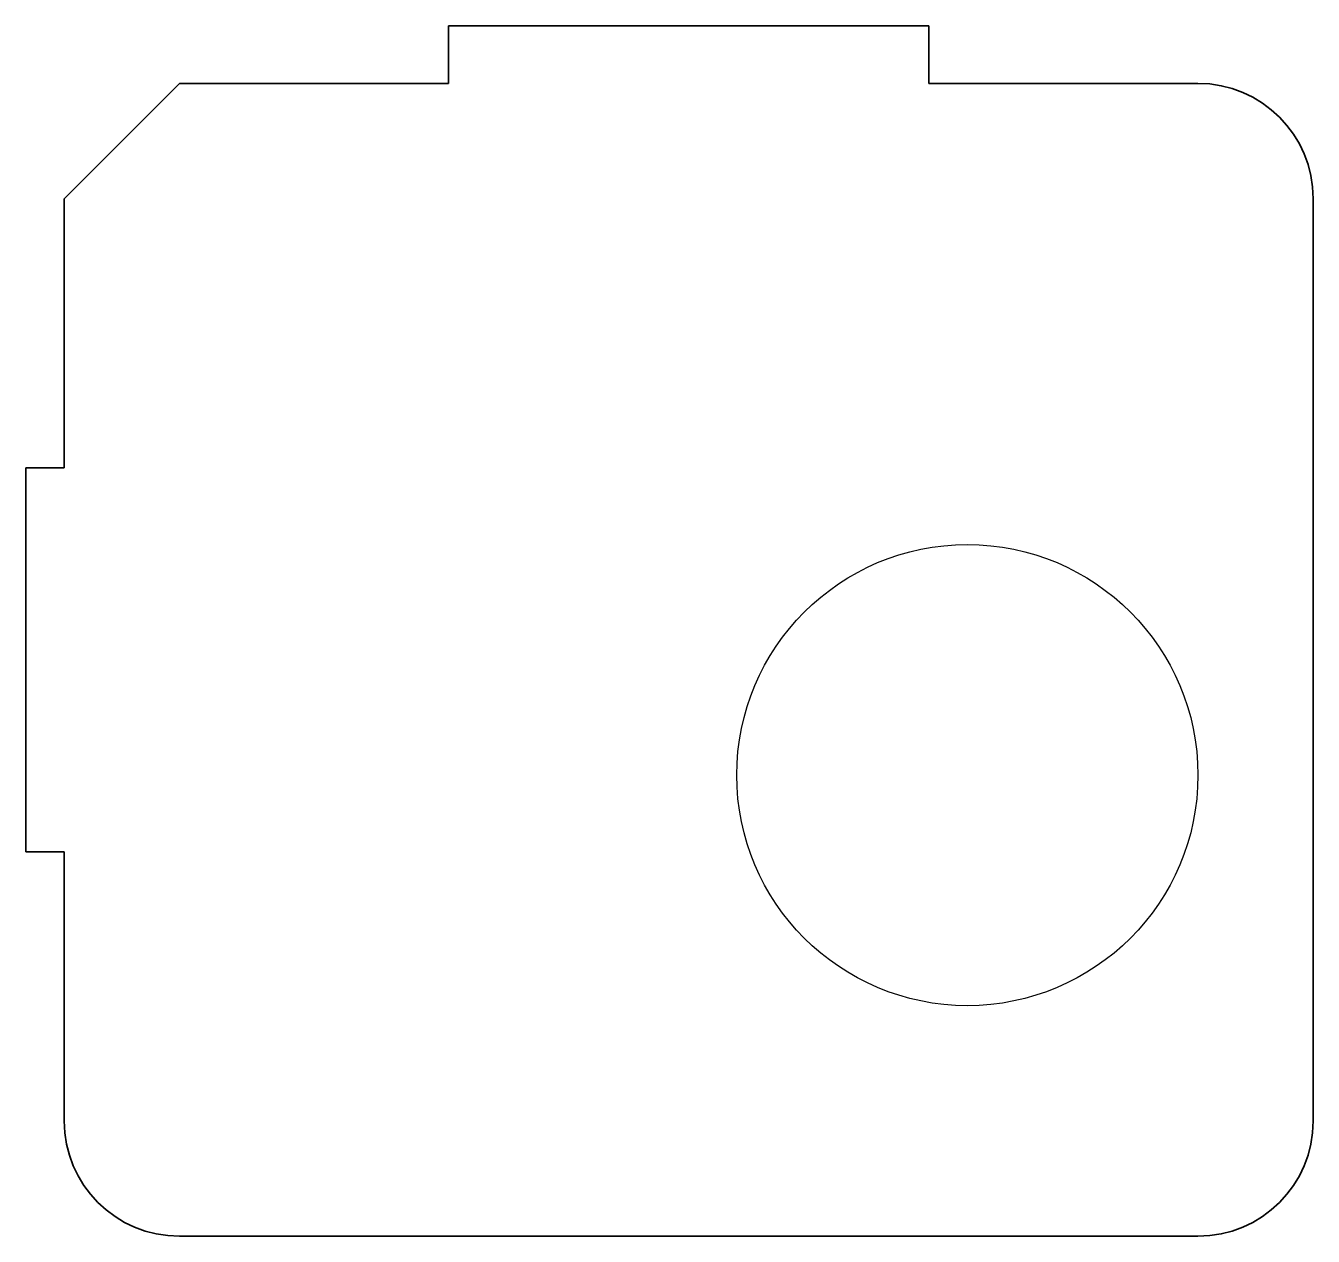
# Model space of a CAD drawing. Header units: inches. Extents: x 0 to 67, y 0 to 63.
import ezdxf

# ---------------------------------------------------------------- set-up
doc = ezdxf.new("R2010")
doc.units = ezdxf.units.IN
doc.header["$MEASUREMENT"] = 0
doc.layers.add('SIMUMAK Visible (ISO)', color=7, linetype='Continuous', lineweight=35)

# ---------------------------------------------------------------- blocks, each defined once
blk = doc.blocks.new('CD-IND-30-CRGI-03')
blk.add_circle((49, 24), 12)
at = {"layer": 'SIMUMAK Visible (ISO)'}
for p, q in [((22, 63), (22, 60)), ((47, 63), (22, 63)), ((47, 60), (47, 63)), ((2, 54), (8, 60)), ((8, 60), (22, 60)), ((47, 60), (61, 60)), ((2, 40), (2, 54)), ((67, 54), (67, 6)), ((2, 40), (0, 40)), ((0, 40), (0, 20)), ((0, 20), (2, 20)), ((2, 6), (2, 20)), ((61, 0), (8, 0))]:
    blk.add_line(p, q, dxfattribs=at)
at = {"layer": 'SIMUMAK Visible (ISO)', "extrusion": (0, 0, -1)}
for centre, start, end in [((-61, 54), 90, 180), ((-8, 6), 270, 360), ((-61, 6), 180, 270)]:
    blk.add_arc(centre, 6, start, end, dxfattribs=at)

msp = doc.modelspace()

# ---------------------------------------------------------------- block references
msp.add_blockref('CD-IND-30-CRGI-03', (0, 0))

doc.saveas('drawing.dxf')
